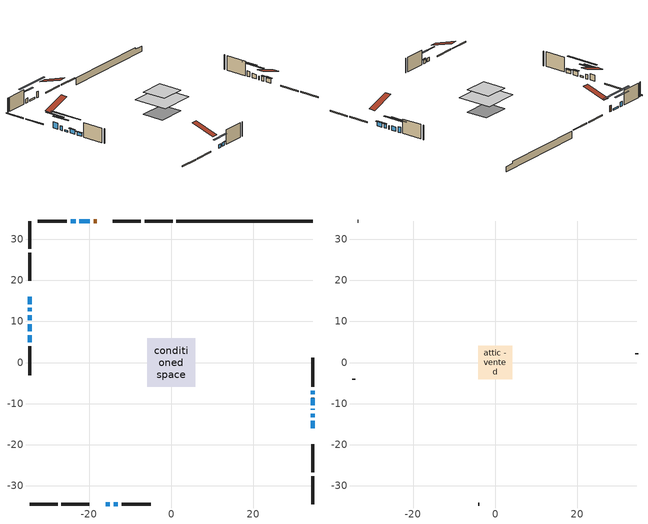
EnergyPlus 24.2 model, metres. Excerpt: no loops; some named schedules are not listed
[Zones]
conditioned space
 floor adiabatic (AdiabaticFloorConstruction): -5.86,-5.86 -5.86,5.86 5.86,5.86 5.86,-5.86 z2.77
 floor foundation (Slab1 construction): -4.61,-3.7 -4.61,3.7 4.61,3.7 4.61,-3.7 z-2.02
 wall outside (RimJoist1 construction): 0.31,34.46 -6.46,34.46 / -34.46,-34.46 -27.69,-34.46 / -34.46,34.46 -34.46,27.69 / 34.46,-34.46 34.46,-27.69 z0.33:0.63
 wall outside (RimJoist2 construction): -7.39,34.46 -14.2,34.46 / -26.76,-34.46 -19.95,-34.46 / -34.46,26.76 -34.46,19.95 / 34.46,-26.76 34.46,-19.95 z0.33:0.63
 wall outside (AdiabaticWallConstruction 1): -18.18,34.46 -18.89,34.46 z0.33:2.36
 wall outside (AdiabaticWallConstruction): 34.46,-15.97 34.46,-14.23 / -34.46,13.3 -34.46,12.47 / 34.46,-13.3 34.46,-12.45 / -34.46,9.33 -34.46,7.58 / 34.46,-10.39 34.46,-8.65 / -23.3,34.46 -24.46,34.46 z0.33:1.78; -34.46,15.97 -34.46,14.23 z0.33:2.36; -15.97,-34.46 -14.96,-34.46 / -14.04,-34.46 -13.02,-34.46 z0.33:1.48; -19.81,34.46 -22.38,34.46 / -34.46,11.54 -34.46,10.26 z0.33:0.88; -34.46,6.66 -34.46,4.91 z0.33:1.43; 34.46,-11.53 34.46,-11.32 z0.33:1.55; 34.46,-7.72 34.46,-6.88 z0.33:2.12
 wall outside (Wall1 construction): -25.39,34.46 -32.46,34.46 / -12.09,-34.46 -5.03,-34.46 / -34.46,3.98 -34.46,-3.09 / 34.46,-5.95 34.46,1.12 z0.33:5.21
 wall foundation (FoundationWall1 construction): 1.24,34.46,-2.02 1.24,34.46,0.33 31.14,34.46,0.33 31.14,34.46,-0.3 34.46,34.46,-0.3 34.46,34.46,-2.02
 window (WindowConstruction): 34.46,-15.97 34.46,-14.23 z0.33:1.78
 window (WindowConstruction 8): -34.46,15.97 -34.46,14.23 z0.33:2.36
 window (WindowConstruction 9): -34.46,13.3 -34.46,12.47 z0.33:1.78
 window (WindowConstruction 10): -15.97,-34.46 -14.96,-34.46 z0.33:1.48
 window (WindowConstruction 12): -19.81,34.46 -22.38,34.46 z0.33:0.88
 window (WindowConstruction 13): -34.46,11.54 -34.46,10.26 z0.33:0.88
 window (WindowConstruction 1): 34.46,-13.3 34.46,-12.46 z0.33:1.78
 window (WindowConstruction 2): -34.46,9.33 -34.46,7.58 z0.33:1.78
 window (WindowConstruction 3): -34.46,6.65 -34.46,4.91 z0.33:1.43
 window (WindowConstruction 4): -14.03,-34.46 -13.02,-34.46 z0.33:1.48
 window (WindowConstruction 11): 34.46,-11.53 34.46,-11.32 z0.33:1.55
 window (WindowConstruction 5): 34.46,-10.39 34.46,-8.65 z0.33:1.78
 window (WindowConstruction 6): 34.46,-7.72 34.46,-6.88 z0.33:2.12
 window (WindowConstruction 7): -23.3,34.46 -24.46,34.46 z0.33:1.77
 door (Door): -18.18,34.46 -18.89,34.46 z0.33:2.36
 ceiling adiabatic (AdiabaticFloorConstruction): 5.86,-5.86 5.86,5.86 -5.86,5.86 -5.86,-5.86 z2.77
attic - vented
 floor to conditioned space (Floor1 construction Reversed): -4.13,-4.13 -4.13,4.13 4.13,4.13 4.13,-4.13 z5.21
 wall outside (Wall3 construction): -33.39,34.46 -33.53,34.46 / -4.1,-34.46 -3.95,-34.46 / -34.46,-4.02 -34.46,-4.16 / 34.46,2.05 34.46,2.19 z0.33:5.21
 roof outside (Roof1 construction): -17.25,34.46,5.21 -17.25,26.42,7.89 -15.13,26.42,7.89 -15.13,34.46,5.21; -16.9,-34.46,5.21 -16.9,-26.42,7.89 -19.02,-26.42,7.89 -19.02,-34.46,5.21; -34.46,16.9,5.21 -26.42,16.9,7.89 -26.42,19.02,7.89 -34.46,19.02,5.21; 34.46,-16.9,5.21 26.42,-16.9,7.89 26.42,-19.02,7.89 34.46,-19.02,5.21
shading: 34.46,-14.03 34.46,-16.17 34.87,-16.17 34.87,-14.03 z1.98; -34.46,11.6 -34.46,18.6 -34.87,18.6 -34.87,11.6 z4.99; -34.46,9.84 -34.46,15.93 -34.87,15.93 -34.87,9.84 z4.41; -12.33,-34.46 -18.6,-34.46 -18.6,-34.87 -12.33,-34.87 z4.11; -27.43,34.46 -14.76,34.46 -14.76,34.87 -27.43,34.87 z5.94; -34.46,5.2 -34.46,16.6 -34.87,16.6 -34.87,5.2 z5.94; 34.46,-12.25 34.46,-13.5 34.87,-13.5 34.87,-12.25 z1.98; -34.46,7.38 -34.46,9.53 -34.87,9.53 -34.87,7.38 z1.98; -34.46,4.71 -34.46,6.86 -34.87,6.86 -34.87,4.71 z1.63; -12.82,-34.46 -14.24,-34.46 -14.24,-34.87 -12.82,-34.87 z1.68; 34.46,-6.02 34.46,-13.02 34.87,-13.02 34.87,-6.02 z4.41; 34.46,-4.25 34.46,-10.35 34.87,-10.35 34.87,-4.25 z4.75; -27.09,34.46 -20.67,34.46 -20.67,34.87 -27.09,34.87 z4.41
[Building]
Building 1: Terrain=Suburbs
[Site:Location]
Quebec Intl AP_QC: Latitude {deg}=46.8; Longitude {deg}=-71.38; Time Zone {hr}=-5; Elevation {m}=74; Keep Site Location Information=Yes
[Site:GroundTemperature:Shallow]
0.0108218, -2.24938, -2.43038, -1.3578, 2.94801, 7.23376, 10.9493, 13.303, 13.5029, 11.5886, 7.96783, 3.81355
[Site:WaterMainsTemperature]
Calculation Method=Schedule; Temperature Schedule=mains temperature schedule
[Material] Roughness=Rough; Thermal Absorptance=0.9
Name | Thickness {m} | Conductivity {W/m-K} | Density {kg/m3} | Specific Heat {J/kg-K} | Solar Absorptance | Visible Absorptance
asphalt or fiberglass shingles | 0.00635 | 0.162714 | 1121.4 | 1465.45 | 0.4 | 0.4
ceiling loosefill ins | 0.169333 | 0.0480833 | 16.02 | 1046.75 | 0.7 | 0.7
ceiling stud and cavity | 0.1397 | 0.374227 | 65.682 | 1177.47 | 0.7 | 0.7
concrete 4.0 in. | 0.1016 | 1.803125 | 2242.8 | 837.4 | 0.7 | 0.7
concrete 8.0 in. | 0.2032 | 1.803125 | 2242.8 | 837.4 | 0.7 | 0.7
door material | 0.04445 | 0.0451087 | 512.64 | 1214.23 | 0.7 | 0.7
exterior vertical ins | 0.0486707 | 0.029427 | 32.04 | 1214.23 | 0.7 | 0.7
floor covering | 0.0127 | 0.0433444 | 54.468 | 1339.84 | 0.6 | 0.6
floor rigid ins; wall rigid ins 1 | 0.512978 | 0.029427 | 32.04 | 1214.23 | 0.7 | 0.7
floor stud and cavity | 0.1397 | 1.75129 | 37.0049 | 1207.88 | 0.7 | 0.7
furniture material conditioned space 1 | 0.1524 | 0.115458 | 640.8 | 1214.23 | 0.6 | 0.6
gypsum board | 0.0127 | 0.160291 | 801 | 837.4 | 0.6 | 0.6
gypsum board 1 | 0.0127 | 0.160291 | 801 | 837.4 | 0.7 | 0.7
osb sheathing 0.5 in. | 0.0127 | 0.115458 | 512.64 | 1214.23 | 0.7 | 0.7
osb sheathing 0.75 in. | 0.01905 | 0.115458 | 512.64 | 1214.23 | 0.7 | 0.7
osb sheathing 2.0 in. | 0.0508 | 0.115458 | 512.64 | 1214.23 | 0.7 | 0.7
rim joist rigid ins; wall rigid ins | 0.051816 | 0.029427 | 32.04 | 1214.23 | 0.7 | 0.7
rim joist stud and cavity | 0.0508 | 0.0406006 | 125.044 | 1163.47 | 0.6 | 0.6
rim joist stud and cavity 1 | 0.0508 | 0.0402607 | 125.044 | 1163.47 | 0.6 | 0.6
wall stud and cavity | 0.1397 | 0.208789 | 139.0536 | 1170.24 | 0.7 | 0.7
wall stud and cavity 1 | 0.0889 | 6.1454 | 50.32683 | 1063.81 | 0.6 | 0.6
wall stud and cavity 2 | 0.0889 | 0.380278 | 52.3479 | 1209.89 | 0.7 | 0.7
wall stud and cavity 3 | 0.0889 | 0.391764 | 83.0341 | 1211.67 | 0.7 | 0.7
wood siding | 0.0254 | 0.102417 | 544.68 | 1172.36 | 0.4 | 0.4
wood siding 1 | 0.00254 | 0.102417 | 544.68 | 1172.36 | 0.4 | 0.4
wood siding 2; wood siding 3; wood siding 4 | 0.0254 | 0.102417 | 544.68 | 1172.36 | 0.7 | 0.7
[WindowMaterial:SimpleGlazingSystem]
Name | U-Factor {W/m2-K} | Solar Heat Gain Coefficient
WindowMaterial | 1.67387 | 0.42
WindowMaterial 1 | 1.78403 | 0.38
WindowMaterial 10 | 1.90951 | 0.34
WindowMaterial 2 | 1.71419 | 0.41
WindowMaterial 3 | 3.30232 | 0.65
WindowMaterial 4 | 1.76359 | 0.39
WindowMaterial 5 | 1.72668 | 0.4
WindowMaterial 6 | 1.63867 | 0.43
WindowMaterial 7 | 1.7863 | 0.38
WindowMaterial 8 | 1.77892 | 0.39
WindowMaterial 9 | 3.62711 | 0.41
[Construction]
AdiabaticFloorConstruction: floor stud and cavity, floor rigid ins, osb sheathing 0.75 in., floor covering
AdiabaticWallConstruction: wood siding 3, wall rigid ins 1, wall stud and cavity 2, gypsum board
AdiabaticWallConstruction 1: wood siding 4, wall rigid ins 1, wall stud and cavity 2, gypsum board
Door: door material
Floor1 construction Reversed: gypsum board, ceiling stud and cavity, ceiling loosefill ins
FoundationWall1 construction: concrete 8.0 in., gypsum board 1
furniture construction conditioned space 1: furniture material conditioned space 1
PartitionWallConstruction: gypsum board, wall stud and cavity 3, gypsum board
RimJoist1 construction: wood siding 2, rim joist rigid ins, osb sheathing 2.0 in., rim joist stud and cavity
RimJoist2 construction: wood siding 2, rim joist rigid ins, osb sheathing 2.0 in., rim joist stud and cavity 1
Roof1 construction: asphalt or fiberglass shingles
Slab1 construction: concrete 4.0 in.
Wall1 construction: wood siding, wall rigid ins, osb sheathing 0.5 in., wall stud and cavity, gypsum board
Wall3 construction: wood siding 1, wall stud and cavity 1
WindowConstruction; WindowConstruction 2; WindowConstruction 5: WindowMaterial
WindowConstruction 1: WindowMaterial 1
WindowConstruction 10: WindowMaterial 8
WindowConstruction 11: WindowMaterial 9
WindowConstruction 12; WindowConstruction 13: WindowMaterial 10
WindowConstruction 3: WindowMaterial 2
WindowConstruction 4: WindowMaterial 3
WindowConstruction 6: WindowMaterial 4
WindowConstruction 7: WindowMaterial 5
WindowConstruction 8: WindowMaterial 6
WindowConstruction 9: WindowMaterial 7
[Zone] Multiplier=1; Part of Total Floor Area=Yes
Name | Volume {m3}
attic - vented | 29.6646
conditioned space | 525
[Space]
Name | Zone | Volume {m3}
attic - vented 1 | attic - vented | 29.6646
conditioned space 1 | conditioned space | 525
[ZoneInfiltration:EffectiveLeakageArea]
infil attic - vented 1: Zone or Space=attic - vented 1; Schedule=Always On Discrete; Effective Air Leakage Area {cm2}=2517.05; Stack Coefficient=0.00052553; Wind Coefficient=1.54888e-05
[ZoneMixing]
whole house fan mix: Zone or Space=attic - vented; Schedule=Always On Continuous; Design Flow Rate Calculation Method=Flow/Zone; Design Flow Rate {m3/s}=0; Source Zone or Space=conditioned space
[SurfaceProperty:ExposedFoundationPerimeter]
Slab1: Exposed Perimeter Calculation Method=TotalExposedPerimeter; Total Exposed Perimeter {m}=33.224
[InternalMass] Zone or ZoneList=conditioned space; Space or SpaceList=conditioned space 1
Name | Construction | Surface Area {m2}
furniture mass conditioned space 1 | furniture construction conditioned space 1 | 82.12
partition wall mass | PartitionWallConstruction | 205.3
[Lights]
interior lighting: Zone or ZoneList or Space or SpaceList=conditioned space 1; Schedule=interior lighting schedule; Design Level Calculation Method=LightingLevel; Lighting Level {W}=343.2; Return Air Fraction=0; Fraction Radiant=0.6; Fraction Visible=0.2; Fraction Replaceable=1
[People]
occupants: Zone or ZoneList or Space or SpaceList=conditioned space 1; Number of People Schedule=occupants schedule; Number of People Calculation Method=People; Number of People=3; Fraction Radiant=0.314171; Sensible Heat Fraction=0.56303; Activity Level Schedule=occupants activity schedule; Carbon Dioxide Generation Rate {m3/s-W}=0; Enable ASHRAE 55 Comfort Warnings=No; Mean Radiant Temperature Calculation Type=EnclosureAveraged
[ElectricEquipment] Zone or ZoneList or Space or SpaceList=conditioned space 1; Design Level Calculation Method=EquipmentLevel
Name | Schedule | Design Level {W} | Fraction Latent | Fraction Radiant | Fraction Lost
clothes dryer | clothes dryer schedule | 140.772 | 0.015 | 0.081 | 0.85
clothes washer | clothes washer schedule | 32.1985 | 0.03 | 0.162 | 0.7
cooking range | cooking range schedule | 215.147 | 0.08 | 0.432 | 0.2
dishwasher | dishwasher schedule | 66.8632 | 0.3 | 0.18 | 0.4
fridge | fridge schedule | 72.9452 | 0 | 0.6 | 0
mech vent house fan | mech vent house fan schedule | 19.9167 | 0 | 0 | 0.5
mech vent house fan cfis | mech vent house fan cfis schedule | 0 | 0 | 0 | 0
mech vent range fan 0 | mech vent range fan 0 schedule | 57 | 0 | 0 | 1
misc plug loads | misc plug loads schedule | 494.7 | 0.045 | 0.513 | 0.1
whole house fan | Always On Discrete | 0 | 0 | 0 | 1
[OtherEquipment] Zone or ZoneList or Space or SpaceList=conditioned space 1; Design Level Calculation Method=EquipmentLevel
Name | Fuel Type | Schedule | Design Level {W} | Fraction Latent | Fraction Radiant | Fraction Lost
clothes dryer 1 | Electricity | clothes dryer schedule | 0 | 0.015 | 0.081 | 0.85
cooking range 1 | Electricity | cooking range schedule | 0 | 0.08 | 0.432 | 0.2
general water use latent | None | general water use schedule | 62.594 | 1 | 0 | 0
general water use sensible | None | general water use schedule | -61.6891 | 0 | 0.6 | 0
mech vent house fan latent load | None | Always On Discrete | 0 | 1 | 0 | 0
mech vent house fan sensible load | None | Always On Discrete | 0 | 0 | 0 | 0
water heater energy adjustment1 | Electricity | Always On Discrete | 0.01 | 0 | 0 | 1
[ZoneInfiltration:DesignFlowRate] Zone or ZoneList or Space or SpaceList=conditioned space 1; Schedule=Always On Discrete; Design Flow Rate Calculation Method=Flow/Zone; Design Flow Rate {m3/s}=0
infil flow; natural vent flow; whole house fan flow
[ZoneControl:Thermostat]
conditioned space Thermostat: Zone or ZoneList=conditioned space; Control Type Schedule=conditioned space Thermostat Schedule; Control 1=conditioned space temperature setpoint; Temperature Difference Between Cutout And Setpoint {deltaC}=0
[ZoneHVAC:Baseboard:Convective:Electric]
electric baseboard: Availability Schedule=Always On Discrete; Heating Design Capacity {W}=8303.88; Efficiency=1
[Zone equipment]
conditioned space: electric baseboard
[Foundation:Kiva]
Foundation Kiva 1: Initial Indoor Air Temperature {C}=18; Wall Height Above Grade {m}=0.330007; Wall Depth Below Slab {m}=0.2032; Custom Block Material Name 1=exterior vertical ins; Custom Block Depth 1 {m}=2.350008; Custom Block X Position 1 {m}=0.2159; Custom Block Z Position 1 {m}=0
[Foundation:Kiva:Settings]
Soil Conductivity {W/m-K}=0.849921; Soil Density {kg/m3}=1842.3; Soil Specific Heat {J/kg-K}=418.7; Ground Solar Absorptivity=0.9; Ground Thermal Absorptivity=0.9; Ground Surface Roughness {m}=0.03; Far-Field Width {m}=40; Deep-Ground Boundary Condition=ZeroFlux; Deep-Ground Depth {m}=40; Minimum Cell Dimension {m}=0.2; Maximum Cell Growth Coefficient=3; Simulation Timestep=Timestep
[Exterior:Lights]
exterior lighting: Schedule=exterior lighting schedule; Design Level {W}=75.6
[EnergyManagementSystem:GlobalVariable]
infil_program_Qfan
infil_program_Qinf
natural_vent_program_Qnv
natural_vent_program_Qwhf
[EnergyManagementSystem:Sensor]
Name | Output:Variable or Output:Meter Index Key | Output:Variable or Output:Meter
airflow_gain | infil flow | Infiltration Sensible Heat Gain Energy
airflow_gain_1 | natural vent flow | Infiltration Sensible Heat Gain Energy
airflow_gain_2 | whole house fan flow | Infiltration Sensible Heat Gain Energy
airflow_loss | infil flow | Infiltration Sensible Heat Loss Energy
airflow_loss_1 | natural vent flow | Infiltration Sensible Heat Loss Energy
airflow_loss_2 | whole house fan flow | Infiltration Sensible Heat Loss Energy
clg_load_cond |  | Cooling:EnergyTransfer:Zone:CONDITIONED SPACE
clg_sp_s; clg_sp_s_1 | cooling setpoint | Schedule Value
clothes_dryer_exhaust_0_sch_s | clothes dryer exhaust 0 schedule | Schedule Value
conditioned_space_clg_unmet_s | conditioned space | Zone Cooling Setpoint Not Met Time
conditioned_space_htg_unmet_s | conditioned space | Zone Heating Setpoint Not Met Time
cool_season | cooling season schedule | Schedule Value
fridge_tin_s | conditioned space | Zone Mean Air Temperature
htg_load_cond |  | Heating:EnergyTransfer:Zone:CONDITIONED SPACE
htg_sp_s; htg_sp_s_1 | heating setpoint | Schedule Value
ig_ee_conv | clothes dryer | Electric Equipment Convective Heating Energy
ig_ee_conv_2 | cooking range | Electric Equipment Convective Heating Energy
ig_ee_conv_4 | fridge | Electric Equipment Convective Heating Energy
ig_ee_conv_5 | misc plug loads | Electric Equipment Convective Heating Energy
ig_ee_conv_6 | whole house fan | Electric Equipment Convective Heating Energy
ig_ee_rad | clothes dryer | Electric Equipment Radiant Heating Energy
ig_ee_rad_2 | cooking range | Electric Equipment Radiant Heating Energy
ig_ee_rad_4 | fridge | Electric Equipment Radiant Heating Energy
ig_ee_rad_5 | misc plug loads | Electric Equipment Radiant Heating Energy
ig_ee_rad_6 | whole house fan | Electric Equipment Radiant Heating Energy
ig_lgt_conv | interior lighting | Lights Convective Heating Energy
ig_lgt_rad | interior lighting | Lights Radiant Heating Energy
ig_lgt_vis | interior lighting | Lights Visible Radiation Heating Energy
ig_oe_conv | clothes dryer 1 | Other Equipment Convective Heating Energy
ig_oe_conv_1 | cooking range 1 | Other Equipment Convective Heating Energy
ig_oe_conv_2 | general water use latent | Other Equipment Convective Heating Energy
ig_oe_conv_3 | general water use sensible | Other Equipment Convective Heating Energy
ig_oe_conv_4 | water heater energy adjustment1 | Other Equipment Convective Heating Energy
ig_oe_rad | clothes dryer 1 | Other Equipment Radiant Heating Energy
ig_oe_rad_1 | cooking range 1 | Other Equipment Radiant Heating Energy
ig_oe_rad_2 | general water use latent | Other Equipment Radiant Heating Energy
ig_oe_rad_3 | general water use sensible | Other Equipment Radiant Heating Energy
ig_oe_rad_4 | water heater energy adjustment1 | Other Equipment Radiant Heating Energy
ig_ppl_conv | occupants | People Convective Heating Energy
ig_ppl_rad | occupants | People Radiant Heating Energy
im_conv | furniture mass conditioned space 1 | Surface Inside Face Convection Heat Gain Energy
im_conv_1 | partition wall mass | Surface Inside Face Convection Heat Gain Energy
im_ig | furniture mass conditioned space 1 | Surface Inside Face Internal Gains Radiation Heat Gain Energy
im_ig_1 | partition wall mass | Surface Inside Face Internal Gains Radiation Heat Gain Energy
im_lgt | furniture mass conditioned space 1 | Surface Inside Face Lights Radiation Heat Gain Energy
im_lgt_1 | partition wall mass | Surface Inside Face Lights Radiation Heat Gain Energy
im_sol | furniture mass conditioned space 1 | Surface Inside Face Solar Radiation Heat Gain Energy
im_sol_1 | partition wall mass | Surface Inside Face Solar Radiation Heat Gain Energy
im_surf | furniture mass conditioned space 1 | Surface Inside Face Net Surface Thermal Radiation Heat Gain Energy
im_surf_1 | partition wall mass | Surface Inside Face Net Surface Thermal Radiation Heat Gain Energy
mech_vent_range_fan_0_sch_s | mech vent range fan 0 schedule | Schedule Value
mv_conv | mech vent house fan | Electric Equipment Convective Heating Energy
mv_conv_1 | mech vent house fan cfis | Electric Equipment Convective Heating Energy
mv_conv_2 | mech vent range fan 0 | Electric Equipment Convective Heating Energy
mv_conv_3 | mech vent house fan latent load | Other Equipment Convective Heating Energy
mv_conv_4 | mech vent house fan sensible load | Other Equipment Convective Heating Energy
mv_rad | mech vent house fan | Electric Equipment Radiant Heating Energy
mv_rad_1 | mech vent house fan cfis | Electric Equipment Radiant Heating Energy
mv_rad_2 | mech vent range fan 0 | Electric Equipment Radiant Heating Energy
mv_rad_3 | mech vent house fan latent load | Other Equipment Radiant Heating Energy
mv_rad_4 | mech vent house fan sensible load | Other Equipment Radiant Heating Energy
natural_vent_s | natural vent schedule | Schedule Value
out_pb_s |  | Site Outdoor Air Barometric Pressure
out_wt_s |  | Site Outdoor Air Humidity Ratio
site_vw_s |  | Site Wind Speed
ss_back_out | Window1 | Surface Window Shortwave from Zone Back Out Window Heat Transfer Rate
ss_back_out_1 | Window10 | Surface Window Shortwave from Zone Back Out Window Heat Transfer Rate
ss_back_out_10 | Window6 | Surface Window Shortwave from Zone Back Out Window Heat Transfer Rate
ss_back_out_11 | Window7 | Surface Window Shortwave from Zone Back Out Window Heat Transfer Rate
ss_back_out_12 | Window8 | Surface Window Shortwave from Zone Back Out Window Heat Transfer Rate
ss_back_out_13 | Window9 | Surface Window Shortwave from Zone Back Out Window Heat Transfer Rate
ss_back_out_2 | Window11 | Surface Window Shortwave from Zone Back Out Window Heat Transfer Rate
ss_back_out_3 | Window12 | Surface Window Shortwave from Zone Back Out Window Heat Transfer Rate
ss_back_out_4 | Window13 | Surface Window Shortwave from Zone Back Out Window Heat Transfer Rate
ss_back_out_5 | Window15 | Surface Window Shortwave from Zone Back Out Window Heat Transfer Rate
ss_back_out_6 | Window2 | Surface Window Shortwave from Zone Back Out Window Heat Transfer Rate
ss_back_out_7 | Window3 | Surface Window Shortwave from Zone Back Out Window Heat Transfer Rate
ss_back_out_8 | Window4 | Surface Window Shortwave from Zone Back Out Window Heat Transfer Rate
ss_back_out_9 | Window5 | Surface Window Shortwave from Zone Back Out Window Heat Transfer Rate
ss_conv | Door1 | Surface Inside Face Convection Heat Gain Energy
ss_conv_1 | Window1 | Surface Inside Face Convection Heat Gain Energy
ss_conv_10 | Window5 | Surface Inside Face Convection Heat Gain Energy
ss_conv_11 | Window6 | Surface Inside Face Convection Heat Gain Energy
ss_conv_12 | Window7 | Surface Inside Face Convection Heat Gain Energy
ss_conv_13 | Window8 | Surface Inside Face Convection Heat Gain Energy
ss_conv_14 | Window9 | Surface Inside Face Convection Heat Gain Energy
ss_conv_2 | Window10 | Surface Inside Face Convection Heat Gain Energy
ss_conv_3 | Window11 | Surface Inside Face Convection Heat Gain Energy
ss_conv_4 | Window12 | Surface Inside Face Convection Heat Gain Energy
ss_conv_5 | Window13 | Surface Inside Face Convection Heat Gain Energy
ss_conv_6 | Window15 | Surface Inside Face Convection Heat Gain Energy
ss_conv_7 | Window2 | Surface Inside Face Convection Heat Gain Energy
ss_conv_8 | Window3 | Surface Inside Face Convection Heat Gain Energy
ss_conv_9 | Window4 | Surface Inside Face Convection Heat Gain Energy
ss_ig | Door1 | Surface Inside Face Internal Gains Radiation Heat Gain Energy
ss_ig_1 | Window1 | Surface Inside Face Internal Gains Radiation Heat Gain Energy
ss_ig_10 | Window5 | Surface Inside Face Internal Gains Radiation Heat Gain Energy
ss_ig_11 | Window6 | Surface Inside Face Internal Gains Radiation Heat Gain Energy
ss_ig_12 | Window7 | Surface Inside Face Internal Gains Radiation Heat Gain Energy
ss_ig_13 | Window8 | Surface Inside Face Internal Gains Radiation Heat Gain Energy
ss_ig_14 | Window9 | Surface Inside Face Internal Gains Radiation Heat Gain Energy
ss_ig_2 | Window10 | Surface Inside Face Internal Gains Radiation Heat Gain Energy
ss_ig_3 | Window11 | Surface Inside Face Internal Gains Radiation Heat Gain Energy
ss_ig_4 | Window12 | Surface Inside Face Internal Gains Radiation Heat Gain Energy
ss_ig_5 | Window13 | Surface Inside Face Internal Gains Radiation Heat Gain Energy
ss_ig_6 | Window15 | Surface Inside Face Internal Gains Radiation Heat Gain Energy
ss_ig_7 | Window2 | Surface Inside Face Internal Gains Radiation Heat Gain Energy
ss_ig_8 | Window3 | Surface Inside Face Internal Gains Radiation Heat Gain Energy
ss_ig_9 | Window4 | Surface Inside Face Internal Gains Radiation Heat Gain Energy
ss_lgt | Door1 | Surface Inside Face Lights Radiation Heat Gain Energy
ss_sol | Door1 | Surface Inside Face Solar Radiation Heat Gain Energy
ss_surf | Door1 | Surface Inside Face Net Surface Thermal Radiation Heat Gain Energy
ss_surf_1 | Window1 | Surface Inside Face Net Surface Thermal Radiation Heat Gain Energy
ss_surf_10 | Window5 | Surface Inside Face Net Surface Thermal Radiation Heat Gain Energy
ss_surf_11 | Window6 | Surface Inside Face Net Surface Thermal Radiation Heat Gain Energy
ss_surf_12 | Window7 | Surface Inside Face Net Surface Thermal Radiation Heat Gain Energy
ss_surf_13 | Window8 | Surface Inside Face Net Surface Thermal Radiation Heat Gain Energy
ss_surf_14 | Window9 | Surface Inside Face Net Surface Thermal Radiation Heat Gain Energy
ss_surf_2 | Window10 | Surface Inside Face Net Surface Thermal Radiation Heat Gain Energy
ss_surf_3 | Window11 | Surface Inside Face Net Surface Thermal Radiation Heat Gain Energy
ss_surf_4 | Window12 | Surface Inside Face Net Surface Thermal Radiation Heat Gain Energy
ss_surf_5 | Window13 | Surface Inside Face Net Surface Thermal Radiation Heat Gain Energy
ss_surf_6 | Window15 | Surface Inside Face Net Surface Thermal Radiation Heat Gain Energy
ss_surf_7 | Window2 | Surface Inside Face Net Surface Thermal Radiation Heat Gain Energy
ss_surf_8 | Window3 | Surface Inside Face Net Surface Thermal Radiation Heat Gain Energy
ss_surf_9 | Window4 | Surface Inside Face Net Surface Thermal Radiation Heat Gain Energy
ss_trans_in | Window1 | Surface Window Transmitted Solar Radiation Rate
ss_trans_in_1 | Window10 | Surface Window Transmitted Solar Radiation Rate
ss_trans_in_10 | Window6 | Surface Window Transmitted Solar Radiation Rate
ss_trans_in_11 | Window7 | Surface Window Transmitted Solar Radiation Rate
ss_trans_in_12 | Window8 | Surface Window Transmitted Solar Radiation Rate
ss_trans_in_13 | Window9 | Surface Window Transmitted Solar Radiation Rate
ss_trans_in_2 | Window11 | Surface Window Transmitted Solar Radiation Rate
ss_trans_in_3 | Window12 | Surface Window Transmitted Solar Radiation Rate
ss_trans_in_4 | Window13 | Surface Window Transmitted Solar Radiation Rate
ss_trans_in_5 | Window15 | Surface Window Transmitted Solar Radiation Rate
ss_trans_in_6 | Window2 | Surface Window Transmitted Solar Radiation Rate
ss_trans_in_7 | Window3 | Surface Window Transmitted Solar Radiation Rate
ss_trans_in_8 | Window4 | Surface Window Transmitted Solar Radiation Rate
ss_trans_in_9 | Window5 | Surface Window Transmitted Solar Radiation Rate
ss_trans_out | Window1 | Surface Inside Face Initial Transmitted Diffuse Transmitted Out Window Solar Radiation Rate
ss_trans_out_1 | Window10 | Surface Inside Face Initial Transmitted Diffuse Transmitted Out Window Solar Radiation Rate
ss_trans_out_10 | Window6 | Surface Inside Face Initial Transmitted Diffuse Transmitted Out Window Solar Radiation Rate
ss_trans_out_11 | Window7 | Surface Inside Face Initial Transmitted Diffuse Transmitted Out Window Solar Radiation Rate
ss_trans_out_12 | Window8 | Surface Inside Face Initial Transmitted Diffuse Transmitted Out Window Solar Radiation Rate
